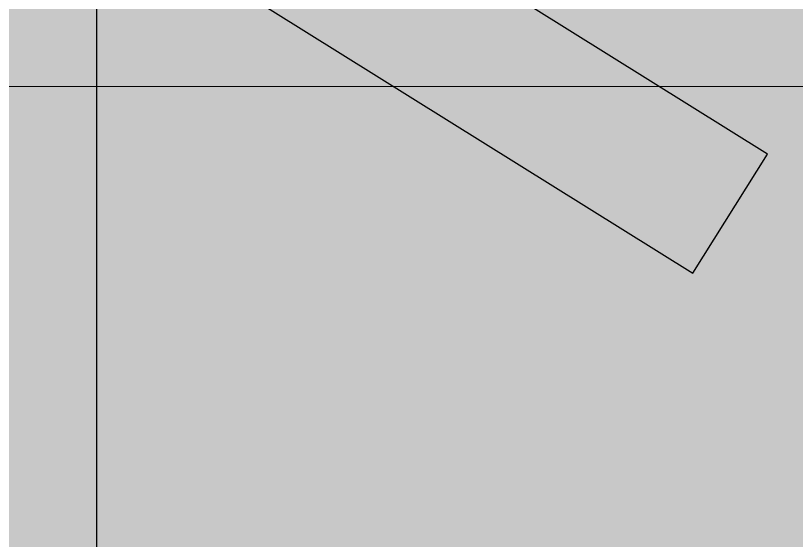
# Model space of a CAD drawing. Header units: millimetres. Extents: x 4739419 to 5837985, y 2291271 to 3446271.
# Drawn here: x 5037297 to 5038407, y 2403446 to 2404192 of the extents above; entities that cross this region are included whole.
import ezdxf

# ---------------------------------------------------------------- set-up
doc = ezdxf.new("R2010")
doc.units = ezdxf.units.MM
doc.layers.get('0').update_dxf_attribs({"color": 255})
doc.layers.add('XR-평면도$0$A-CNTL', color=9, linetype='Continuous', lineweight=15)
doc.layers.add('XR-평면도$0$A-XXXX-SYMB', color=9, linetype='Continuous', lineweight=25)
doc.layers.add('XR-평면도$0$A-ELEV-PATT', color=9, linetype='Continuous')

# ---------------------------------------------------------------- blocks, each defined once
blk = doc.blocks.new('XR-평면도$0$RAMP_올라감(기준층) (210411)')
at = {"layer": 'XR-평면도$0$A-ELEV-PATT'}
h = blk.add_hatch(dxfattribs=at)
h.set_pattern_fill('HEX', color=256, scale=100, angle=135)
h.set_pattern_definition([(135, (-1188188.16, -722710.9), (-388.8564, -388.8564), [317.5, -635]), (255, (-1188188.16, -722710.9), (531.18773, -142.33132), [317.5, -635]), (195, (-1188412.67, -722486.4), (142.33132, -531.18773), [317.5, -635])])
edge = h.paths.add_edge_path()
edge.add_arc((0, -15000), 12100, 180, 182.36827)
edge.add_line((-12089.7, -15500), (-19900, -15500))
edge.add_line((-19900, -15500), (-19900, 15000))
edge.add_arc((0, 15000), 19900, 0, 180, ccw=False)
edge.add_line((19900, 15000), (19900, -15500))
edge.add_line((19900, -15500), (12089.7, -15500))
edge.add_arc((0, -15000), 12100, 357.63173, 360)
edge.add_line((12100, -15000), (12100, 15000))
edge.add_arc((0, 15000), 12100, 0, 180)
edge.add_line((-12100, 15000), (-12100, -15000))
at = {"layer": 'XR-평면도$0$A-CNTL', "ltscale": 300}
blk.add_lwpolyline([(-20700, 15000), (-20700, -15000, 0.414214), (0, -35700, 0.414214), (20700, -15000), (20700, 15000, 0.414214), (0, 35700, 0.414214)], format="xyb", close=True, dxfattribs=at)
blk.add_lwpolyline([(-25700, -15000), (25700, -15000)], dxfattribs=at)
at = {"layer": 'XR-평면도$0$A-XXXX-SYMB'}
blk.add_lwpolyline([(-16000, -15500), (-16000, 5000)], dxfattribs=at)
blk.add_lwpolyline([(-16000, -15500), (-16000, 5000)], dxfattribs=at)
blk.add_lwpolyline([(-16954.1, -14904.1), (-16000, -15500), (-15045.9, -14904.1), (-15151.8, -14734.5), (-16000, -15264.2), (-16848.2, -14734.5)], close=True, dxfattribs=at)
blk.add_lwpolyline([(-16954.1, -14904.1), (-16000, -15500), (-15045.9, -14904.1), (-15151.8, -14734.5), (-16000, -15264.2), (-16848.2, -14734.5)], close=True, dxfattribs=at)

msp = doc.modelspace()

# ---------------------------------------------------------------- block references
at = {"rotation": 180}
msp.add_blockref('XR-평면도$0$RAMP_올라감(기준층) (210411)', (5021411.8, 2389091.2), dxfattribs=at)

doc.saveas('drawing.dxf')
